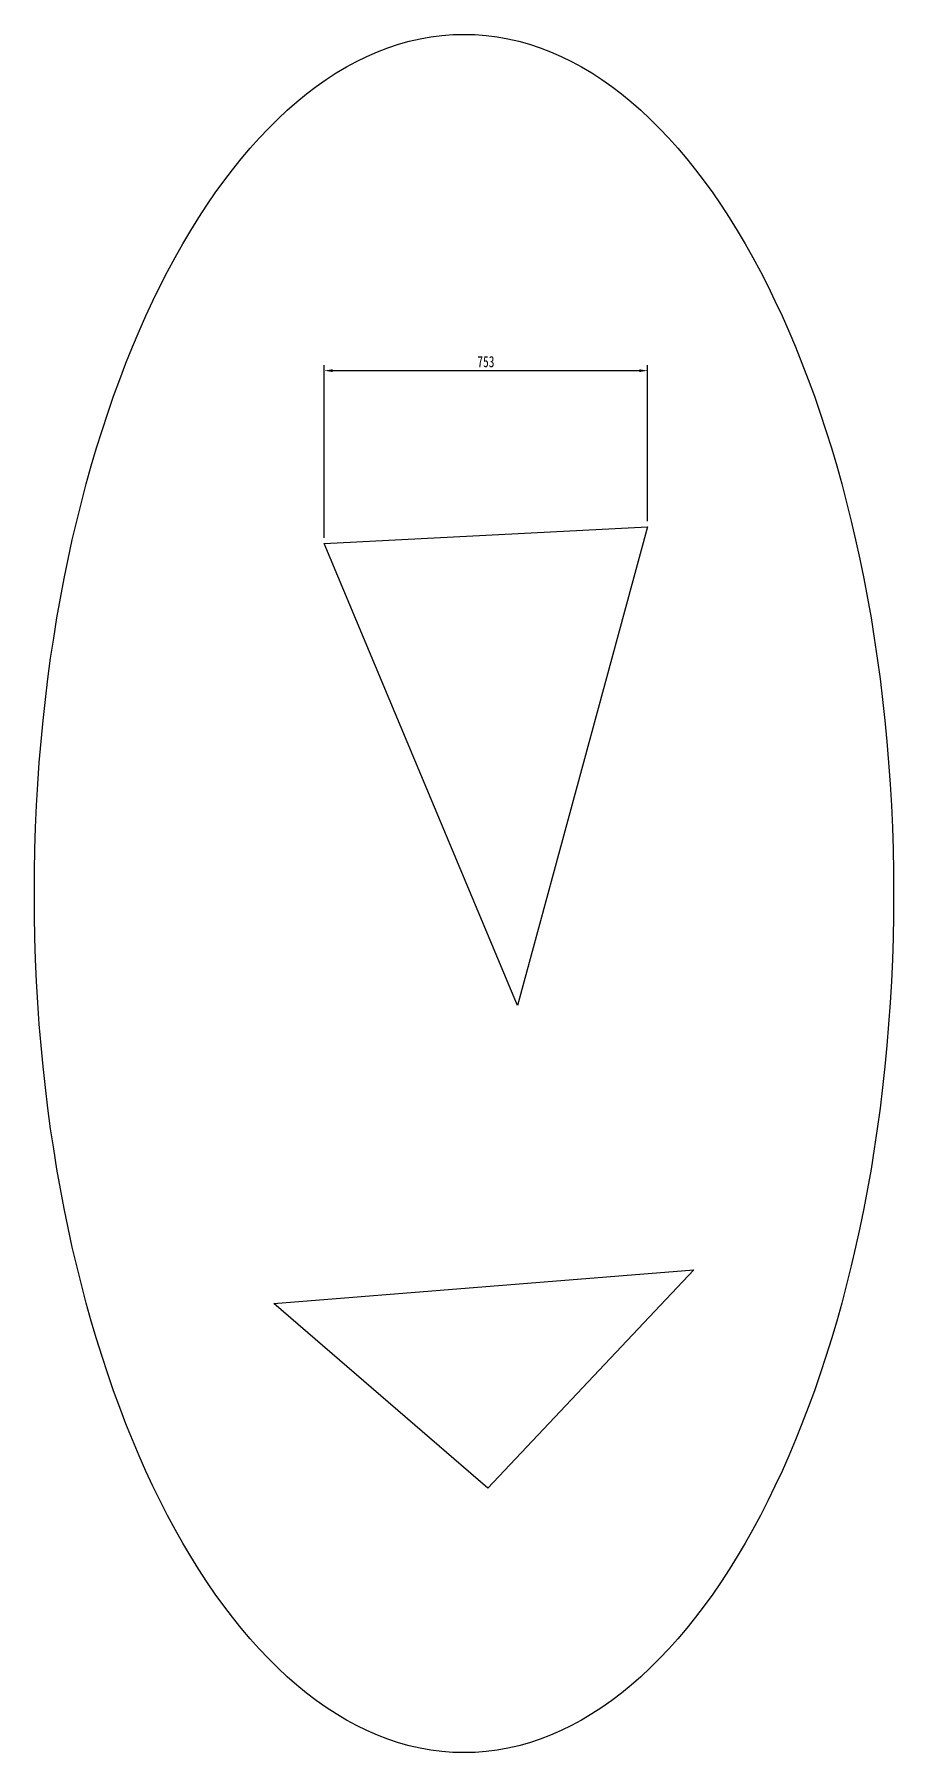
# Model space of a CAD drawing. Header units: millimetres. Extents: x 3046 to 5046, y -3191 to 809.
import ezdxf

# ---------------------------------------------------------------- set-up
doc = ezdxf.new("R2010")
doc.units = ezdxf.units.MM
doc.header["$LTSCALE"] = 3000
doc.header["$MEASUREMENT"] = 0
doc.header["$PDMODE"] = 3
doc.linetypes.add('CONTINOUS', pattern=[0])
doc.layers.get('DEFPOINTS').update_dxf_attribs({"linetype": 'CONTINUOUS'})
doc.layers.add('粗实线', color=1, linetype='CONTINUOUS')
doc.styles.add('DXFS', font='', dxfattribs={"width": 0.75})
doc.styles.get('DXFS').set_extended_font_data('NSimSun')
doc.dimstyles.new('1-1300', dxfattribs={"dimscale": 13, "dimtxt": 2, "dimasz": 1.5, "dimexe": 1, "dimexo": 1, "dimgap": 0.6, "dimtad": 1, "dimdec": 0, "dimrnd": 0.1, "dimzin": 12, "dimdsep": 46, "dimtxsty": 'DXFS', "dimcen": 0.09, "dimdle": 1, "dimclrd": 4, "dimclre": 4, "dimclrt": 3, "dimadec": 0, "dimazin": 3, "dimtfac": 1, "dimtdec": 0, "dimtix": 1, "dimtmove": 2, "dimatfit": 3, "dimfxl": 1, "dimtolj": 1, "dimtzin": 0, "dimarcsym": 0})

# ---------------------------------------------------------------- blocks, each defined once
blk = doc.blocks.new('*D177')
at = {"layer": 'DEFPOINTS', "color": 0, "linetype": 'CONTINOUS'}
for p in [(4473.7, 26.6), (4473.7, -336.8), (3720.7, -375.9)]:
    blk.add_point(p, dxfattribs=at)
at = {"layer": '粗实线', "color": 4, "linetype": 'CONTINOUS', "lineweight": -2}
for p, q in [((3720.7, -362.9), (3720.7, 39.6)), ((3740.2, 26.6), (4454.2, 26.6)), ((4473.7, -323.8), (4473.7, 39.6))]:
    blk.add_line(p, q, dxfattribs=at)
at = {"layer": '粗实线', "color": 4, "linetype": 'CONTINOUS'}
for points in [[(3740.2, 29.9), (3740.2, 23.4), (3720.7, 26.6)], [(4454.2, 29.9), (4454.2, 23.4), (4473.7, 26.6)]]:
    blk.add_solid(points, dxfattribs=at)
at = {"layer": '粗实线', "color": 3, "linetype": 'CONTINOUS', "insert": (4097.2, 47.4), "char_height": 26, "attachment_point": 5, "style": 'DXFS'}
blk.add_mtext('\\A1;753', dxfattribs=at)

msp = doc.modelspace()

# ---------------------------------------------------------------- linework, layer by layer
at = {"layer": '粗实线', "linetype": 'CONTINOUS'}
for p, q in [((3720.7, -375.9), (4473.7, -336.8)), ((4473.7, -336.8), (4170.5, -1450.9)), ((4170.5, -1450.9), (3720.7, -375.9)), ((3603.4, -2144.7), (4581.2, -2066.6)), ((4581.2, -2066.6), (4102.1, -2574.7)), ((4102.1, -2574.7), (3603.4, -2144.7))]:
    msp.add_line(p, q, dxfattribs=at)
msp.add_ellipse((4046.2, -1190.5), major_axis=(0, 2000), ratio=0.5, dxfattribs=at)

# ---------------------------------------------------------------- dimensions: what is measured, and where the dimension line sits
dim = msp.add_linear_dim(base=(4473.7, 26.6), p1=(3720.7, -375.9), p2=(4473.7, -336.8), dimstyle='1-1300', override={"dimfxl": 1.2}, dxfattribs=at)
dim.commit()
dim.dimension.update_dxf_attribs({"geometry": '*D177', "text_midpoint": (4097.2, 47.4)})

doc.saveas('drawing.dxf')
